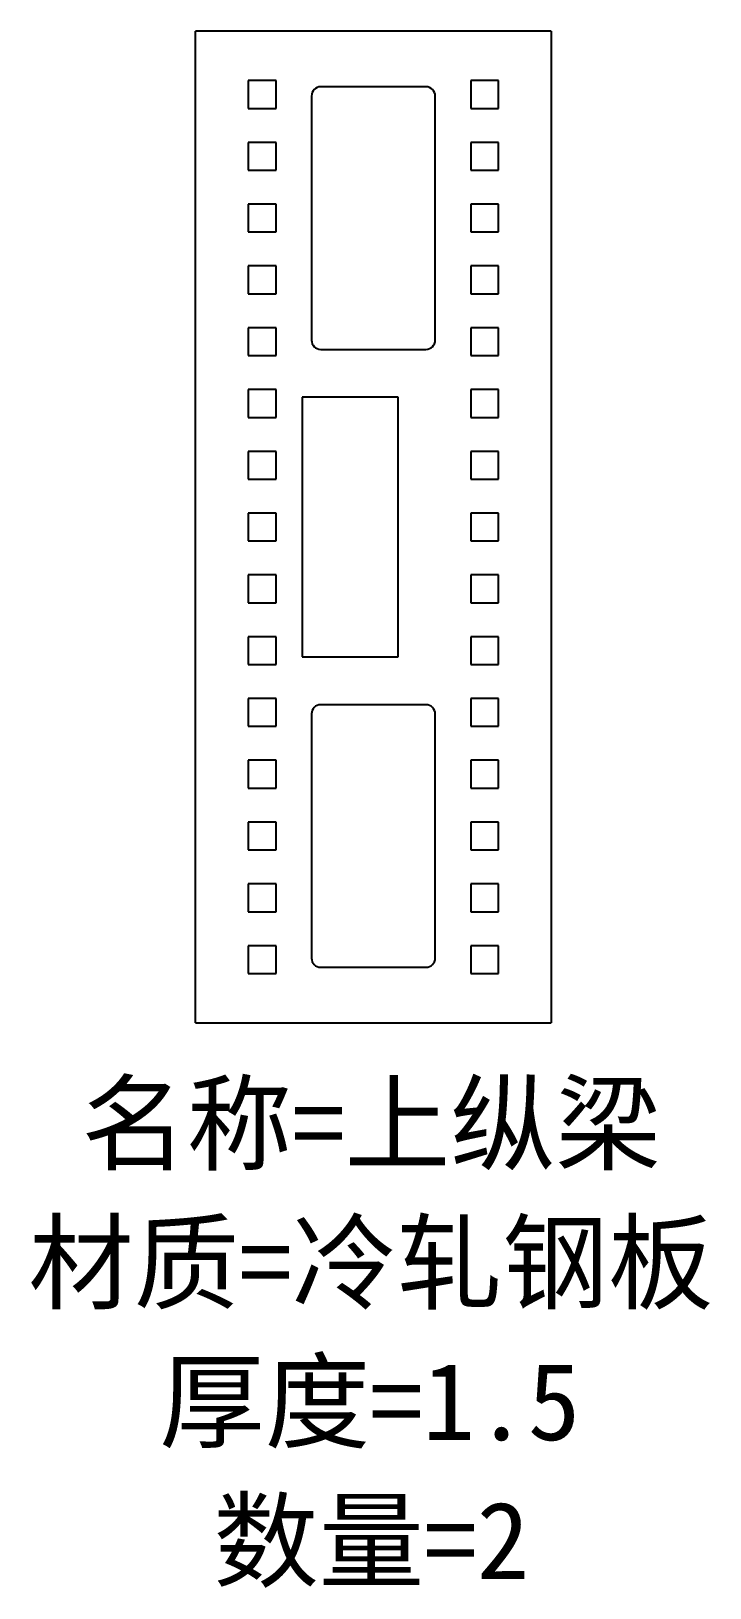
# Model space of a CAD drawing. Header units: millimetres. Extents: x -250 to 8109, y -26183 to 821.
# Drawn here: x 568 to 788, y -16183 to -15679 of the extents above; entities that cross this region are included whole.
import ezdxf

# ---------------------------------------------------------------- set-up
doc = ezdxf.new("R2010")
doc.units = ezdxf.units.MM
doc.layers.add('零件信息', color=131, linetype='Continuous')
doc.styles.add('SLDTEXTSTYLE1', font='', dxfattribs={"bigfont": 'bigfont'})
doc.styles.get('SLDTEXTSTYLE1').set_extended_font_data('宋体')

msp = doc.modelspace()

# ---------------------------------------------------------------- linework, layer by layer
at = {"color": 7, "linetype": 'Continuous', "lineweight": 25}
for p, q in [((621.5, -16000), (621.5, -15679)), ((736.5, -15679), (621.5, -15679)), ((736.5, -15679), (736.5, -16000)), ((647.5, -15695), (638.5, -15695)), ((638.5, -15695), (638.5, -15704)), ((647.5, -15704), (647.5, -15695)), ((696, -15697), (662, -15697)), ((710.5, -15695), (710.5, -15704)), ((719.5, -15695), (710.5, -15695)), ((719.5, -15704), (719.5, -15695)), ((638.5, -15704), (647.5, -15704)), ((659, -15700), (659, -15779)), ((699, -15779), (699, -15700)), ((710.5, -15704), (719.5, -15704)), ((647.5, -15715), (638.5, -15715)), ((638.5, -15715), (638.5, -15724)), ((647.5, -15724), (647.5, -15715)), ((710.5, -15715), (710.5, -15724)), ((719.5, -15715), (710.5, -15715)), ((719.5, -15724), (719.5, -15715)), ((638.5, -15724), (647.5, -15724)), ((710.5, -15724), (719.5, -15724)), ((647.5, -15735), (638.5, -15735)), ((638.5, -15735), (638.5, -15744)), ((647.5, -15744), (647.5, -15735)), ((710.5, -15735), (710.5, -15744)), ((719.5, -15735), (710.5, -15735)), ((719.5, -15744), (719.5, -15735)), ((638.5, -15744), (647.5, -15744)), ((710.5, -15744), (719.5, -15744)), ((647.5, -15755), (638.5, -15755)), ((638.5, -15755), (638.5, -15764)), ((647.5, -15764), (647.5, -15755)), ((710.5, -15755), (710.5, -15764)), ((719.5, -15755), (710.5, -15755)), ((719.5, -15764), (719.5, -15755)), ((638.5, -15764), (647.5, -15764)), ((710.5, -15764), (719.5, -15764)), ((647.5, -15775), (638.5, -15775)), ((638.5, -15775), (638.5, -15784)), ((647.5, -15784), (647.5, -15775)), ((710.5, -15775), (710.5, -15784)), ((719.5, -15775), (710.5, -15775)), ((719.5, -15784), (719.5, -15775)), ((638.5, -15784), (647.5, -15784)), ((662, -15782), (696, -15782)), ((710.5, -15784), (719.5, -15784)), ((647.5, -15795), (638.5, -15795)), ((638.5, -15795), (638.5, -15804)), ((647.5, -15804), (647.5, -15795)), ((710.5, -15795), (710.5, -15804)), ((719.5, -15795), (710.5, -15795)), ((719.5, -15804), (719.5, -15795)), ((687, -15797.5), (656, -15797.5)), ((656, -15797.5), (656, -15881.5)), ((687, -15881.5), (687, -15797.5)), ((638.5, -15804), (647.5, -15804)), ((710.5, -15804), (719.5, -15804)), ((647.5, -15815), (638.5, -15815)), ((638.5, -15815), (638.5, -15824)), ((647.5, -15824), (647.5, -15815)), ((710.5, -15815), (710.5, -15824)), ((719.5, -15815), (710.5, -15815)), ((719.5, -15824), (719.5, -15815)), ((638.5, -15824), (647.5, -15824)), ((710.5, -15824), (719.5, -15824)), ((638.5, -15835), (638.5, -15844)), ((647.5, -15835), (638.5, -15835)), ((647.5, -15844), (647.5, -15835)), ((710.5, -15835), (710.5, -15844)), ((719.5, -15835), (710.5, -15835)), ((719.5, -15844), (719.5, -15835)), ((638.5, -15844), (647.5, -15844)), ((710.5, -15844), (719.5, -15844)), ((647.5, -15855), (638.5, -15855)), ((638.5, -15855), (638.5, -15864)), ((647.5, -15864), (647.5, -15855)), ((710.5, -15855), (710.5, -15864)), ((719.5, -15855), (710.5, -15855)), ((719.5, -15864), (719.5, -15855)), ((638.5, -15864), (647.5, -15864)), ((710.5, -15864), (719.5, -15864)), ((647.5, -15875), (638.5, -15875)), ((638.5, -15875), (638.5, -15884)), ((647.5, -15884), (647.5, -15875)), ((710.5, -15875), (710.5, -15884)), ((719.5, -15875), (710.5, -15875)), ((719.5, -15884), (719.5, -15875)), ((638.5, -15884), (647.5, -15884)), ((656, -15881.5), (687, -15881.5)), ((710.5, -15884), (719.5, -15884)), ((647.5, -15895), (638.5, -15895)), ((638.5, -15895), (638.5, -15904)), ((647.5, -15904), (647.5, -15895)), ((710.5, -15895), (710.5, -15904)), ((719.5, -15895), (710.5, -15895)), ((719.5, -15904), (719.5, -15895)), ((659, -15900), (659, -15979)), ((696, -15897), (662, -15897)), ((699, -15979), (699, -15900)), ((638.5, -15904), (647.5, -15904)), ((710.5, -15904), (719.5, -15904)), ((647.5, -15915), (638.5, -15915)), ((638.5, -15915), (638.5, -15924)), ((647.5, -15924), (647.5, -15915)), ((710.5, -15915), (710.5, -15924)), ((719.5, -15915), (710.5, -15915)), ((719.5, -15924), (719.5, -15915)), ((638.5, -15924), (647.5, -15924)), ((710.5, -15924), (719.5, -15924)), ((647.5, -15935), (638.5, -15935)), ((638.5, -15935), (638.5, -15944)), ((647.5, -15944), (647.5, -15935)), ((710.5, -15935), (710.5, -15944)), ((719.5, -15935), (710.5, -15935)), ((719.5, -15944), (719.5, -15935)), ((638.5, -15944), (647.5, -15944)), ((710.5, -15944), (719.5, -15944)), ((647.5, -15955), (638.5, -15955)), ((638.5, -15955), (638.5, -15964)), ((647.5, -15964), (647.5, -15955)), ((710.5, -15955), (710.5, -15964)), ((719.5, -15955), (710.5, -15955)), ((719.5, -15964), (719.5, -15955)), ((638.5, -15964), (647.5, -15964)), ((710.5, -15964), (719.5, -15964)), ((647.5, -15975), (638.5, -15975)), ((638.5, -15975), (638.5, -15984)), ((647.5, -15984), (647.5, -15975)), ((710.5, -15975), (710.5, -15984)), ((719.5, -15975), (710.5, -15975)), ((719.5, -15984), (719.5, -15975)), ((638.5, -15984), (647.5, -15984)), ((662, -15982), (696, -15982)), ((710.5, -15984), (719.5, -15984)), ((621.5, -16000), (736.5, -16000))]:
    msp.add_line(p, q, dxfattribs=at)
for centre, start, end in [((662, -15700), 90, 180), ((696, -15700), 0, 90), ((662, -15779), 180, 270), ((696, -15779), 270, 0), ((662, -15900), 90, 180), ((696, -15900), 0, 90), ((662, -15979), 180, 270), ((696, -15979), 270, 0)]:
    msp.add_arc(centre, 3, start, end, dxfattribs=at)

# ---------------------------------------------------------------- texts
at = {"layer": '零件信息', "char_height": 25, "attachment_point": 2, "style": 'SLDTEXTSTYLE1'}
for s, insert in [('名称=上纵梁', (678.28, -16020.01)), ('材质=冷轧钢板', (678.19, -16065.01)), ('厚度=1.5', (677.84, -16110.01)), ('数量=2', (678.33, -16155.01))]:
    msp.add_mtext(s, dxfattribs=dict(at, insert=insert))

doc.saveas('drawing.dxf')
